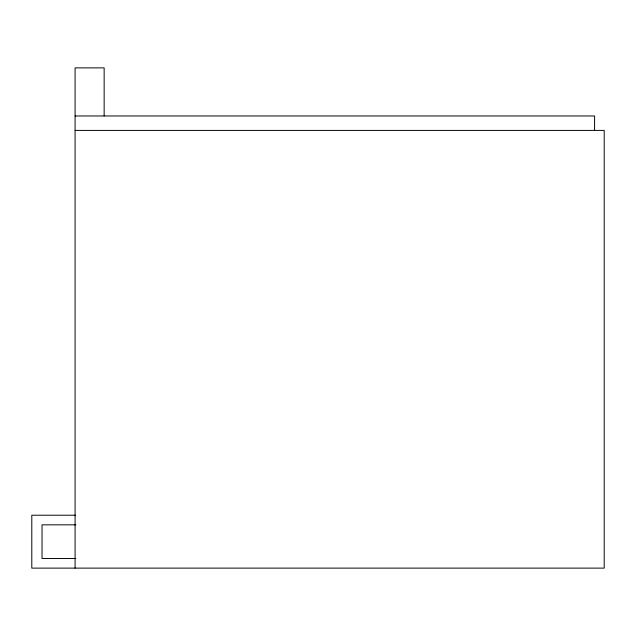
<?xml version="1.0" encoding="UTF-8"?>
<svg xmlns="http://www.w3.org/2000/svg" width="636" height="636" viewBox="0 0 636 636"><rect width="100%" height="100%" fill="white"/><g stroke="black" fill="none" stroke-linecap="round" stroke-linejoin="round"><path stroke-width="0.95" d="M75.088 115.975L594.581 115.975L594.581 130.404M75.088 130.404L604.2 130.404L604.2 568.123L31.8 568.123L31.8 515.216L75.469 515.216M75.803 524.835L42.032 524.835L42.032 558.503L75.803 558.503M104.145 115.975L104.145 67.877L75.088 67.877L75.088 568.123"/></g></svg>
